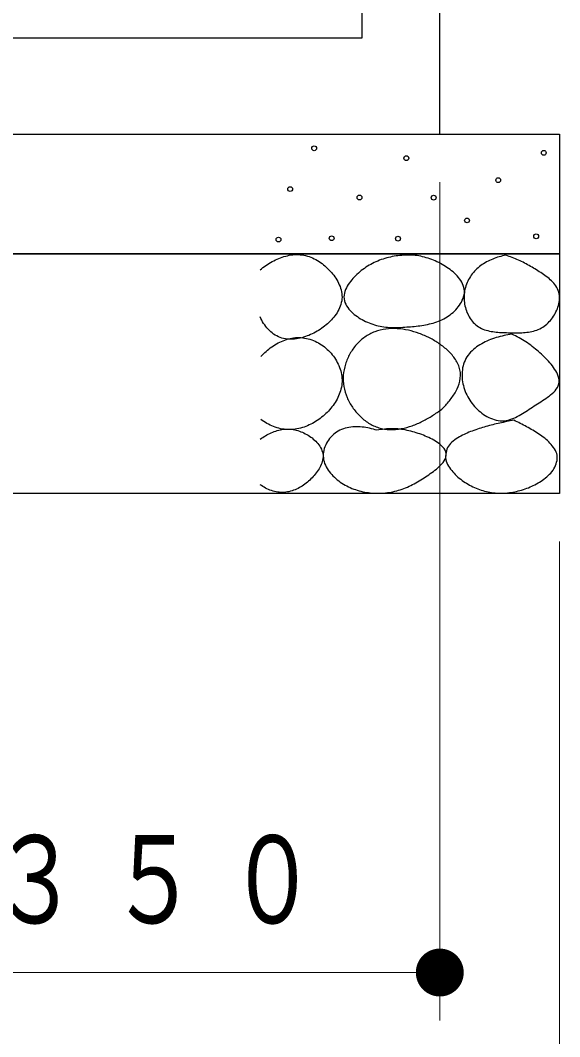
# Model space of a CAD drawing. Units: millimetres on the paper, scale 1:20. Extents: x -385 to 0, y -5 to 267.
# Drawn here: x -160.13 to -148.88, y 51.63 to 72.84 of the extents above; entities that cross this region are included whole.
import ezdxf

# ---------------------------------------------------------------- set-up
doc = ezdxf.new("R2010")
doc.units = ezdxf.units.MM
doc.layers.add('LY_1', color=7, linetype='Continuous', lineweight=13)
doc.styles.add('ＭＳ ゴシック', font='')
doc.styles.get('ＭＳ ゴシック').set_extended_font_data('MS Gothic')

# ---------------------------------------------------------------- blocks, each defined once
blk = doc.blocks.new('filled_dot')
at = {"color": 0, "linetype": 'Continuous', "lineweight": -2, "const_width": 1.25}
blk.add_lwpolyline([(-0.625, 0, 1), (0.625, 0, 1)], format="xyb", close=True, dxfattribs=at)

msp = doc.modelspace()

# ---------------------------------------------------------------- linework, layer by layer
at = {"layer": 'LY_1'}
for p, q in [((-151.38, 69.466), (-151.38, 51.966)), ((-148.88, 61.966), (-148.88, 44.966)), ((-151.38, 52.966), (-168.88, 52.966))]:
    msp.add_line(p, q, dxfattribs=at)
at = {"layer": 'LY_1', "color": 253, "lineweight": 25}
for points in [[(-170.005, 91.966), (-170.005, 88.866), (-168.88, 87.366), (-168.88, 70.466), (-151.38, 70.466), (-151.38, 86.966), (-150.255, 88.466), (-150.255, 91.966), (-152.38, 91.966), (-152.38, 90.466), (-153.005, 90.466), (-153.005, 72.466), (-167.255, 72.466), (-167.255, 90.466), (-167.88, 90.466), (-167.88, 91.966)], [(-171.38, 70.466), (-148.88, 70.466), (-148.88, 67.966), (-171.38, 67.966)], [(-171.38, 67.966), (-148.88, 67.966), (-148.88, 62.966), (-171.38, 62.966)]]:
    msp.add_lwpolyline(points, close=True, dxfattribs=at)
at = {"layer": 'LY_1', "lineweight": 25}
for centre in [(-154.001, 70.17), (-152.078, 69.964), (-149.211, 70.075), (-154.501, 69.319), (-150.161, 69.504), (-153.055, 69.143), (-151.508, 69.14), (-150.811, 68.665), (-154.744, 68.265), (-153.636, 68.292), (-152.252, 68.284), (-149.369, 68.332)]:
    msp.add_circle(centre, 0.05, dxfattribs=at)
for points, knots in [([(-155.13, 67.631), (-155.091, 67.663), (-155.051, 67.695), (-155.009, 67.724), (-154.967, 67.753), (-154.923, 67.78), (-154.879, 67.805), (-154.834, 67.829), (-154.787, 67.852), (-154.74, 67.871), (-154.693, 67.89), (-154.644, 67.907), (-154.595, 67.92), (-154.546, 67.932), (-154.495, 67.943), (-154.444, 67.947), (-154.394, 67.952), (-154.342, 67.954), (-154.291, 67.949), (-154.241, 67.945), (-154.19, 67.935), (-154.141, 67.921), (-154.092, 67.906), (-154.044, 67.887), (-153.999, 67.864), (-153.953, 67.842), (-153.909, 67.814), (-153.867, 67.785), (-153.826, 67.756), (-153.786, 67.724), (-153.748, 67.689), (-153.71, 67.655), (-153.674, 67.618), (-153.641, 67.579), (-153.608, 67.541), (-153.577, 67.5), (-153.549, 67.457), (-153.522, 67.414), (-153.496, 67.369), (-153.476, 67.322), (-153.456, 67.276), (-153.439, 67.226), (-153.43, 67.177), (-153.421, 67.127), (-153.417, 67.074), (-153.421, 67.024), (-153.426, 66.974), (-153.439, 66.923), (-153.456, 66.875), (-153.473, 66.827), (-153.497, 66.781), (-153.524, 66.738), (-153.55, 66.695), (-153.582, 66.654), (-153.615, 66.615), (-153.649, 66.577), (-153.685, 66.541), (-153.724, 66.507), (-153.762, 66.473), (-153.802, 66.442), (-153.844, 66.413), (-153.886, 66.383), (-153.93, 66.356), (-153.975, 66.332), (-154.02, 66.308), (-154.066, 66.285), (-154.113, 66.266), (-154.16, 66.247), (-154.209, 66.23), (-154.258, 66.217), (-154.308, 66.205), (-154.358, 66.194), (-154.409, 66.189), (-154.46, 66.185), (-154.512, 66.183), (-154.562, 66.188), (-154.612, 66.194), (-154.664, 66.204), (-154.711, 66.221), (-154.759, 66.239), (-154.805, 66.264), (-154.846, 66.293), (-154.888, 66.321), (-154.926, 66.357), (-154.961, 66.394), (-154.995, 66.432), (-155.026, 66.473), (-155.055, 66.515), (-155.083, 66.558), (-155.107, 66.603), (-155.13, 66.649)], [0, 0, 0, 0, 1, 1, 1, 2, 2, 2, 3, 3, 3, 4, 4, 4, 5, 5, 5, 6, 6, 6, 7, 7, 7, 8, 8, 8, 9, 9, 9, 10, 10, 10, 11, 11, 11, 12, 12, 12, 13, 13, 13, 14, 14, 14, 15, 15, 15, 16, 16, 16, 17, 17, 17, 18, 18, 18, 19, 19, 19, 20, 20, 20, 21, 21, 21, 22, 22, 22, 23, 23, 23, 24, 24, 24, 25, 25, 25, 26, 26, 26, 27, 27, 27, 28, 28, 28, 29, 29, 29, 30, 30, 30, 30]), ([(-151.974, 67.94), (-151.921, 67.936), (-151.868, 67.932), (-151.816, 67.923), (-151.763, 67.914), (-151.711, 67.902), (-151.661, 67.887), (-151.61, 67.872), (-151.56, 67.854), (-151.511, 67.834), (-151.462, 67.813), (-151.414, 67.79), (-151.367, 67.765), (-151.32, 67.74), (-151.274, 67.713), (-151.23, 67.684), (-151.186, 67.654), (-151.143, 67.623), (-151.103, 67.588), (-151.063, 67.554), (-151.023, 67.517), (-150.99, 67.476), (-150.957, 67.435), (-150.924, 67.391), (-150.904, 67.343), (-150.883, 67.295), (-150.867, 67.241), (-150.866, 67.189), (-150.864, 67.138), (-150.877, 67.083), (-150.895, 67.034), (-150.912, 66.984), (-150.94, 66.937), (-150.97, 66.894), (-151, 66.85), (-151.035, 66.81), (-151.073, 66.773), (-151.111, 66.735), (-151.152, 66.701), (-151.196, 66.671), (-151.239, 66.641), (-151.286, 66.615), (-151.334, 66.592), (-151.382, 66.57), (-151.432, 66.551), (-151.482, 66.534), (-151.532, 66.518), (-151.584, 66.505), (-151.636, 66.494), (-151.688, 66.483), (-151.741, 66.475), (-151.793, 66.467), (-151.846, 66.46), (-151.898, 66.455), (-151.951, 66.45), (-152.004, 66.445), (-152.057, 66.441), (-152.11, 66.437), (-152.163, 66.434), (-152.216, 66.431), (-152.269, 66.43), (-152.322, 66.429), (-152.376, 66.429), (-152.428, 66.432), (-152.481, 66.435), (-152.535, 66.44), (-152.587, 66.449), (-152.639, 66.458), (-152.691, 66.47), (-152.742, 66.485), (-152.793, 66.5), (-152.843, 66.519), (-152.891, 66.54), (-152.94, 66.561), (-152.987, 66.586), (-153.033, 66.613), (-153.078, 66.64), (-153.123, 66.67), (-153.163, 66.704), (-153.204, 66.737), (-153.245, 66.774), (-153.277, 66.815), (-153.31, 66.856), (-153.342, 66.902), (-153.358, 66.951), (-153.375, 67), (-153.382, 67.056), (-153.377, 67.107), (-153.372, 67.159), (-153.351, 67.211), (-153.329, 67.258), (-153.306, 67.306), (-153.274, 67.35), (-153.242, 67.392), (-153.21, 67.434), (-153.174, 67.473), (-153.136, 67.51), (-153.098, 67.548), (-153.058, 67.583), (-153.017, 67.616), (-152.975, 67.648), (-152.931, 67.679), (-152.887, 67.707), (-152.842, 67.736), (-152.795, 67.761), (-152.747, 67.784), (-152.699, 67.807), (-152.65, 67.828), (-152.6, 67.846), (-152.55, 67.864), (-152.499, 67.879), (-152.448, 67.892), (-152.396, 67.904), (-152.344, 67.914), (-152.292, 67.922), (-152.239, 67.93), (-152.186, 67.935), (-152.133, 67.938), (-152.08, 67.941), (-152.027, 67.941), (-151.974, 67.94)], [0, 0, 0, 0, 1, 1, 1, 2, 2, 2, 3, 3, 3, 4, 4, 4, 5, 5, 5, 6, 6, 6, 7, 7, 7, 8, 8, 8, 9, 9, 9, 10, 10, 10, 11, 11, 11, 12, 12, 12, 13, 13, 13, 14, 14, 14, 15, 15, 15, 16, 16, 16, 17, 17, 17, 18, 18, 18, 19, 19, 19, 20, 20, 20, 21, 21, 21, 22, 22, 22, 23, 23, 23, 24, 24, 24, 25, 25, 25, 26, 26, 26, 27, 27, 27, 28, 28, 28, 29, 29, 29, 30, 30, 30, 31, 31, 31, 32, 32, 32, 33, 33, 33, 34, 34, 34, 35, 35, 35, 36, 36, 36, 37, 37, 37, 38, 38, 38, 39, 39, 39, 40, 40, 40, 40]), ([(-150.003, 67.936), (-149.958, 67.922), (-149.912, 67.908), (-149.868, 67.891), (-149.824, 67.875), (-149.78, 67.856), (-149.737, 67.837), (-149.694, 67.817), (-149.652, 67.796), (-149.61, 67.774), (-149.568, 67.752), (-149.527, 67.728), (-149.486, 67.705), (-149.445, 67.681), (-149.404, 67.657), (-149.364, 67.632), (-149.324, 67.607), (-149.283, 67.583), (-149.244, 67.556), (-149.205, 67.53), (-149.166, 67.503), (-149.129, 67.473), (-149.092, 67.444), (-149.055, 67.413), (-149.024, 67.378), (-148.992, 67.344), (-148.96, 67.307), (-148.938, 67.266), (-148.915, 67.225), (-148.897, 67.179), (-148.888, 67.134), (-148.879, 67.088), (-148.879, 67.039), (-148.884, 66.992), (-148.888, 66.946), (-148.9, 66.899), (-148.915, 66.854), (-148.93, 66.81), (-148.949, 66.766), (-148.972, 66.724), (-148.994, 66.683), (-149.02, 66.643), (-149.049, 66.606), (-149.078, 66.569), (-149.111, 66.533), (-149.146, 66.502), (-149.181, 66.471), (-149.22, 66.443), (-149.261, 66.42), (-149.302, 66.397), (-149.347, 66.379), (-149.392, 66.365), (-149.437, 66.35), (-149.484, 66.341), (-149.53, 66.334), (-149.577, 66.327), (-149.624, 66.323), (-149.671, 66.321), (-149.719, 66.318), (-149.766, 66.318), (-149.813, 66.318), (-149.861, 66.318), (-149.908, 66.319), (-149.955, 66.321), (-150.002, 66.322), (-150.05, 66.323), (-150.097, 66.326), (-150.144, 66.329), (-150.192, 66.332), (-150.238, 66.338), (-150.285, 66.344), (-150.332, 66.352), (-150.378, 66.364), (-150.423, 66.376), (-150.469, 66.39), (-150.511, 66.411), (-150.554, 66.431), (-150.595, 66.457), (-150.631, 66.487), (-150.667, 66.517), (-150.699, 66.553), (-150.727, 66.591), (-150.755, 66.629), (-150.778, 66.671), (-150.798, 66.713), (-150.818, 66.756), (-150.834, 66.801), (-150.846, 66.847), (-150.858, 66.892), (-150.867, 66.939), (-150.871, 66.986), (-150.875, 67.033), (-150.875, 67.081), (-150.871, 67.128), (-150.867, 67.175), (-150.858, 67.222), (-150.845, 67.267), (-150.832, 67.313), (-150.815, 67.357), (-150.795, 67.4), (-150.774, 67.442), (-150.75, 67.483), (-150.722, 67.522), (-150.695, 67.56), (-150.664, 67.596), (-150.631, 67.63), (-150.597, 67.663), (-150.561, 67.694), (-150.523, 67.722), (-150.485, 67.75), (-150.445, 67.775), (-150.403, 67.798), (-150.362, 67.821), (-150.319, 67.841), (-150.275, 67.859), (-150.232, 67.877), (-150.187, 67.892), (-150.141, 67.905), (-150.096, 67.918), (-150.049, 67.927), (-150.003, 67.936)], [0, 0, 0, 0, 1, 1, 1, 2, 2, 2, 3, 3, 3, 4, 4, 4, 5, 5, 5, 6, 6, 6, 7, 7, 7, 8, 8, 8, 9, 9, 9, 10, 10, 10, 11, 11, 11, 12, 12, 12, 13, 13, 13, 14, 14, 14, 15, 15, 15, 16, 16, 16, 17, 17, 17, 18, 18, 18, 19, 19, 19, 20, 20, 20, 21, 21, 21, 22, 22, 22, 23, 23, 23, 24, 24, 24, 25, 25, 25, 26, 26, 26, 27, 27, 27, 28, 28, 28, 29, 29, 29, 30, 30, 30, 31, 31, 31, 32, 32, 32, 33, 33, 33, 34, 34, 34, 35, 35, 35, 36, 36, 36, 37, 37, 37, 38, 38, 38, 39, 39, 39, 40, 40, 40, 40]), ([(-151.339, 64.724), (-151.403, 64.678), (-151.467, 64.632), (-151.533, 64.59), (-151.6, 64.548), (-151.669, 64.509), (-151.739, 64.474), (-151.809, 64.439), (-151.882, 64.406), (-151.956, 64.38), (-152.03, 64.354), (-152.107, 64.332), (-152.184, 64.318), (-152.261, 64.304), (-152.341, 64.295), (-152.419, 64.299), (-152.497, 64.302), (-152.577, 64.314), (-152.651, 64.337), (-152.726, 64.359), (-152.798, 64.395), (-152.865, 64.436), (-152.931, 64.477), (-152.994, 64.528), (-153.05, 64.583), (-153.106, 64.637), (-153.157, 64.699), (-153.201, 64.764), (-153.245, 64.828), (-153.284, 64.899), (-153.314, 64.971), (-153.344, 65.043), (-153.368, 65.12), (-153.381, 65.197), (-153.394, 65.274), (-153.398, 65.354), (-153.393, 65.432), (-153.387, 65.51), (-153.371, 65.589), (-153.348, 65.664), (-153.325, 65.738), (-153.292, 65.812), (-153.254, 65.88), (-153.216, 65.949), (-153.17, 66.014), (-153.118, 66.073), (-153.066, 66.131), (-153.007, 66.186), (-152.943, 66.231), (-152.879, 66.276), (-152.807, 66.313), (-152.735, 66.341), (-152.662, 66.369), (-152.583, 66.387), (-152.506, 66.398), (-152.428, 66.409), (-152.348, 66.41), (-152.27, 66.405), (-152.192, 66.401), (-152.113, 66.389), (-152.036, 66.372), (-151.959, 66.355), (-151.883, 66.332), (-151.809, 66.305), (-151.736, 66.278), (-151.663, 66.247), (-151.593, 66.211), (-151.523, 66.175), (-151.454, 66.135), (-151.39, 66.09), (-151.325, 66.046), (-151.262, 65.997), (-151.206, 65.942), (-151.15, 65.887), (-151.095, 65.828), (-151.054, 65.762), (-151.013, 65.696), (-150.975, 65.622), (-150.959, 65.547), (-150.944, 65.472), (-150.945, 65.388), (-150.96, 65.312), (-150.974, 65.237), (-151.01, 65.163), (-151.047, 65.094), (-151.083, 65.025), (-151.131, 64.96), (-151.18, 64.899), (-151.228, 64.837), (-151.284, 64.781), (-151.339, 64.724)], [0, 0, 0, 0, 1, 1, 1, 2, 2, 2, 3, 3, 3, 4, 4, 4, 5, 5, 5, 6, 6, 6, 7, 7, 7, 8, 8, 8, 9, 9, 9, 10, 10, 10, 11, 11, 11, 12, 12, 12, 13, 13, 13, 14, 14, 14, 15, 15, 15, 16, 16, 16, 17, 17, 17, 18, 18, 18, 19, 19, 19, 20, 20, 20, 21, 21, 21, 22, 22, 22, 23, 23, 23, 24, 24, 24, 25, 25, 25, 26, 26, 26, 27, 27, 27, 28, 28, 28, 29, 29, 29, 30, 30, 30, 30]), ([(-155.114, 65.825), (-155.079, 65.861), (-155.043, 65.898), (-155.004, 65.931), (-154.966, 65.965), (-154.926, 65.996), (-154.884, 66.025), (-154.842, 66.054), (-154.798, 66.082), (-154.753, 66.106), (-154.708, 66.129), (-154.662, 66.151), (-154.614, 66.168), (-154.566, 66.185), (-154.516, 66.2), (-154.466, 66.209), (-154.416, 66.217), (-154.365, 66.222), (-154.314, 66.221), (-154.263, 66.22), (-154.212, 66.214), (-154.162, 66.203), (-154.113, 66.192), (-154.063, 66.177), (-154.016, 66.158), (-153.969, 66.139), (-153.923, 66.115), (-153.88, 66.089), (-153.836, 66.062), (-153.794, 66.032), (-153.756, 65.999), (-153.717, 65.966), (-153.68, 65.93), (-153.647, 65.891), (-153.614, 65.853), (-153.583, 65.811), (-153.556, 65.768), (-153.529, 65.725), (-153.505, 65.679), (-153.485, 65.633), (-153.466, 65.586), (-153.449, 65.537), (-153.438, 65.487), (-153.427, 65.437), (-153.42, 65.386), (-153.419, 65.335), (-153.419, 65.285), (-153.423, 65.233), (-153.433, 65.183), (-153.442, 65.133), (-153.458, 65.084), (-153.476, 65.036), (-153.494, 64.989), (-153.517, 64.943), (-153.543, 64.899), (-153.568, 64.855), (-153.598, 64.812), (-153.629, 64.772), (-153.66, 64.732), (-153.695, 64.694), (-153.731, 64.658), (-153.766, 64.622), (-153.805, 64.587), (-153.845, 64.556), (-153.885, 64.524), (-153.926, 64.494), (-153.97, 64.467), (-154.013, 64.441), (-154.058, 64.416), (-154.104, 64.395), (-154.151, 64.373), (-154.199, 64.355), (-154.247, 64.34), (-154.296, 64.325), (-154.346, 64.314), (-154.397, 64.307), (-154.447, 64.3), (-154.498, 64.296), (-154.549, 64.298), (-154.6, 64.3), (-154.651, 64.307), (-154.701, 64.317), (-154.751, 64.328), (-154.8, 64.344), (-154.847, 64.362), (-154.895, 64.38), (-154.941, 64.403), (-154.986, 64.427), (-155.03, 64.452), (-155.072, 64.481), (-155.114, 64.51)], [0, 0, 0, 0, 1, 1, 1, 2, 2, 2, 3, 3, 3, 4, 4, 4, 5, 5, 5, 6, 6, 6, 7, 7, 7, 8, 8, 8, 9, 9, 9, 10, 10, 10, 11, 11, 11, 12, 12, 12, 13, 13, 13, 14, 14, 14, 15, 15, 15, 16, 16, 16, 17, 17, 17, 18, 18, 18, 19, 19, 19, 20, 20, 20, 21, 21, 21, 22, 22, 22, 23, 23, 23, 24, 24, 24, 25, 25, 25, 26, 26, 26, 27, 27, 27, 28, 28, 28, 29, 29, 29, 30, 30, 30, 30]), ([(-149.876, 66.288), (-149.826, 66.265), (-149.775, 66.242), (-149.726, 66.216), (-149.678, 66.19), (-149.63, 66.161), (-149.584, 66.13), (-149.538, 66.1), (-149.494, 66.067), (-149.45, 66.033), (-149.406, 65.999), (-149.364, 65.963), (-149.322, 65.927), (-149.28, 65.89), (-149.239, 65.853), (-149.2, 65.814), (-149.16, 65.775), (-149.121, 65.736), (-149.085, 65.694), (-149.049, 65.652), (-149.013, 65.609), (-148.984, 65.563), (-148.954, 65.516), (-148.923, 65.467), (-148.908, 65.415), (-148.894, 65.363), (-148.884, 65.303), (-148.895, 65.252), (-148.907, 65.201), (-148.942, 65.151), (-148.976, 65.109), (-149.011, 65.067), (-149.057, 65.032), (-149.1, 64.998), (-149.144, 64.964), (-149.191, 64.935), (-149.237, 64.904), (-149.283, 64.873), (-149.33, 64.845), (-149.377, 64.815), (-149.423, 64.784), (-149.469, 64.754), (-149.516, 64.723), (-149.562, 64.693), (-149.608, 64.662), (-149.655, 64.633), (-149.703, 64.605), (-149.75, 64.575), (-149.8, 64.553), (-149.85, 64.53), (-149.903, 64.508), (-149.956, 64.496), (-150.01, 64.485), (-150.067, 64.48), (-150.121, 64.484), (-150.176, 64.488), (-150.231, 64.503), (-150.283, 64.522), (-150.334, 64.54), (-150.384, 64.566), (-150.431, 64.595), (-150.478, 64.623), (-150.523, 64.657), (-150.565, 64.693), (-150.606, 64.73), (-150.645, 64.77), (-150.681, 64.812), (-150.716, 64.854), (-150.748, 64.9), (-150.776, 64.948), (-150.804, 64.995), (-150.829, 65.045), (-150.849, 65.097), (-150.869, 65.148), (-150.885, 65.202), (-150.896, 65.256), (-150.907, 65.31), (-150.915, 65.366), (-150.916, 65.421), (-150.917, 65.476), (-150.913, 65.532), (-150.903, 65.586), (-150.892, 65.64), (-150.876, 65.694), (-150.853, 65.744), (-150.83, 65.793), (-150.798, 65.841), (-150.764, 65.883), (-150.729, 65.926), (-150.687, 65.964), (-150.644, 65.998), (-150.601, 66.033), (-150.554, 66.063), (-150.506, 66.09), (-150.458, 66.118), (-150.408, 66.142), (-150.357, 66.163), (-150.306, 66.184), (-150.253, 66.203), (-150.201, 66.219), (-150.148, 66.235), (-150.094, 66.249), (-150.04, 66.26), (-149.986, 66.272), (-149.931, 66.28), (-149.876, 66.288)], [0, 0, 0, 0, 1, 1, 1, 2, 2, 2, 3, 3, 3, 4, 4, 4, 5, 5, 5, 6, 6, 6, 7, 7, 7, 8, 8, 8, 9, 9, 9, 10, 10, 10, 11, 11, 11, 12, 12, 12, 13, 13, 13, 14, 14, 14, 15, 15, 15, 16, 16, 16, 17, 17, 17, 18, 18, 18, 19, 19, 19, 20, 20, 20, 21, 21, 21, 22, 22, 22, 23, 23, 23, 24, 24, 24, 25, 25, 25, 26, 26, 26, 27, 27, 27, 28, 28, 28, 29, 29, 29, 30, 30, 30, 31, 31, 31, 32, 32, 32, 33, 33, 33, 34, 34, 34, 35, 35, 35, 35]), ([(-149.835, 64.492), (-149.745, 64.449), (-149.655, 64.406), (-149.568, 64.358), (-149.481, 64.31), (-149.393, 64.261), (-149.312, 64.204), (-149.231, 64.147), (-149.145, 64.09), (-149.081, 64.016), (-149.018, 63.943), (-148.945, 63.852), (-148.931, 63.763), (-148.917, 63.674), (-148.953, 63.563), (-148.999, 63.48), (-149.045, 63.397), (-149.129, 63.328), (-149.206, 63.267), (-149.283, 63.206), (-149.373, 63.158), (-149.463, 63.116), (-149.553, 63.074), (-149.648, 63.041), (-149.744, 63.017), (-149.84, 62.994), (-149.94, 62.977), (-150.039, 62.973), (-150.138, 62.968), (-150.239, 62.973), (-150.336, 62.99), (-150.433, 63.007), (-150.531, 63.037), (-150.622, 63.075), (-150.713, 63.113), (-150.803, 63.161), (-150.883, 63.218), (-150.964, 63.274), (-151.045, 63.339), (-151.107, 63.415), (-151.168, 63.49), (-151.238, 63.582), (-151.254, 63.672), (-151.269, 63.762), (-151.247, 63.876), (-151.2, 63.954), (-151.153, 64.033), (-151.055, 64.091), (-150.972, 64.144), (-150.889, 64.196), (-150.794, 64.233), (-150.701, 64.269), (-150.609, 64.306), (-150.513, 64.334), (-150.418, 64.362), (-150.322, 64.389), (-150.225, 64.412), (-150.128, 64.434), (-150.031, 64.456), (-149.933, 64.474), (-149.835, 64.492)], [0, 0, 0, 0, 1, 1, 1, 2, 2, 2, 3, 3, 3, 4, 4, 4, 5, 5, 5, 6, 6, 6, 7, 7, 7, 8, 8, 8, 9, 9, 9, 10, 10, 10, 11, 11, 11, 12, 12, 12, 13, 13, 13, 14, 14, 14, 15, 15, 15, 16, 16, 16, 17, 17, 17, 18, 18, 18, 19, 19, 19, 20, 20, 20, 20]), ([(-155.13, 64.098), (-155.093, 64.123), (-155.056, 64.148), (-155.017, 64.17), (-154.978, 64.192), (-154.938, 64.213), (-154.897, 64.231), (-154.856, 64.249), (-154.814, 64.266), (-154.771, 64.278), (-154.728, 64.29), (-154.684, 64.3), (-154.64, 64.305), (-154.595, 64.31), (-154.55, 64.311), (-154.505, 64.308), (-154.461, 64.305), (-154.416, 64.297), (-154.373, 64.286), (-154.33, 64.275), (-154.287, 64.26), (-154.246, 64.242), (-154.205, 64.224), (-154.165, 64.204), (-154.127, 64.18), (-154.089, 64.157), (-154.052, 64.131), (-154.018, 64.102), (-153.984, 64.073), (-153.951, 64.041), (-153.923, 64.006), (-153.896, 63.971), (-153.869, 63.933), (-153.851, 63.893), (-153.834, 63.852), (-153.82, 63.807), (-153.816, 63.764), (-153.813, 63.72), (-153.82, 63.673), (-153.831, 63.631), (-153.842, 63.588), (-153.862, 63.546), (-153.883, 63.507), (-153.904, 63.468), (-153.93, 63.431), (-153.956, 63.395), (-153.983, 63.359), (-154.013, 63.325), (-154.044, 63.293), (-154.075, 63.26), (-154.108, 63.229), (-154.142, 63.201), (-154.176, 63.172), (-154.213, 63.145), (-154.25, 63.121), (-154.288, 63.097), (-154.327, 63.075), (-154.368, 63.057), (-154.409, 63.038), (-154.451, 63.022), (-154.494, 63.011), (-154.537, 62.999), (-154.582, 62.991), (-154.627, 62.988), (-154.671, 62.986), (-154.717, 62.988), (-154.761, 62.994), (-154.805, 63), (-154.849, 63.012), (-154.891, 63.026), (-154.934, 63.04), (-154.975, 63.058), (-155.015, 63.079), (-155.055, 63.099), (-155.092, 63.123), (-155.13, 63.147)], [0, 0, 0, 0, 1, 1, 1, 2, 2, 2, 3, 3, 3, 4, 4, 4, 5, 5, 5, 6, 6, 6, 7, 7, 7, 8, 8, 8, 9, 9, 9, 10, 10, 10, 11, 11, 11, 12, 12, 12, 13, 13, 13, 14, 14, 14, 15, 15, 15, 16, 16, 16, 17, 17, 17, 18, 18, 18, 19, 19, 19, 20, 20, 20, 21, 21, 21, 22, 22, 22, 23, 23, 23, 24, 24, 24, 25, 25, 25, 25]), ([(-152.69, 64.284), (-152.638, 64.294), (-152.586, 64.303), (-152.534, 64.308), (-152.481, 64.313), (-152.428, 64.316), (-152.375, 64.316), (-152.323, 64.317), (-152.27, 64.314), (-152.217, 64.308), (-152.165, 64.303), (-152.113, 64.294), (-152.061, 64.283), (-152.009, 64.273), (-151.958, 64.259), (-151.907, 64.244), (-151.857, 64.229), (-151.807, 64.212), (-151.757, 64.194), (-151.708, 64.175), (-151.659, 64.155), (-151.611, 64.132), (-151.564, 64.109), (-151.516, 64.085), (-151.472, 64.057), (-151.427, 64.029), (-151.381, 64), (-151.345, 63.962), (-151.309, 63.925), (-151.267, 63.881), (-151.254, 63.834), (-151.242, 63.787), (-151.25, 63.728), (-151.268, 63.681), (-151.287, 63.634), (-151.328, 63.593), (-151.363, 63.555), (-151.399, 63.516), (-151.44, 63.483), (-151.482, 63.45), (-151.523, 63.417), (-151.566, 63.386), (-151.61, 63.356), (-151.653, 63.326), (-151.697, 63.297), (-151.742, 63.269), (-151.787, 63.241), (-151.832, 63.214), (-151.878, 63.189), (-151.925, 63.163), (-151.971, 63.138), (-152.019, 63.116), (-152.067, 63.094), (-152.116, 63.074), (-152.166, 63.056), (-152.216, 63.039), (-152.266, 63.023), (-152.318, 63.011), (-152.369, 62.999), (-152.421, 62.989), (-152.474, 62.983), (-152.526, 62.976), (-152.579, 62.972), (-152.631, 62.971), (-152.684, 62.969), (-152.737, 62.971), (-152.79, 62.975), (-152.842, 62.979), (-152.895, 62.986), (-152.947, 62.995), (-152.999, 63.005), (-153.05, 63.017), (-153.101, 63.033), (-153.151, 63.048), (-153.201, 63.066), (-153.249, 63.088), (-153.297, 63.109), (-153.345, 63.134), (-153.39, 63.161), (-153.435, 63.188), (-153.479, 63.218), (-153.519, 63.251), (-153.56, 63.285), (-153.6, 63.32), (-153.635, 63.36), (-153.67, 63.399), (-153.704, 63.441), (-153.731, 63.486), (-153.757, 63.531), (-153.781, 63.58), (-153.794, 63.63), (-153.808, 63.68), (-153.814, 63.735), (-153.811, 63.787), (-153.808, 63.839), (-153.794, 63.892), (-153.776, 63.941), (-153.757, 63.99), (-153.731, 64.037), (-153.701, 64.08), (-153.671, 64.123), (-153.635, 64.164), (-153.596, 64.198), (-153.556, 64.232), (-153.511, 64.262), (-153.464, 64.285), (-153.417, 64.308), (-153.366, 64.325), (-153.314, 64.337), (-153.263, 64.349), (-153.21, 64.354), (-153.158, 64.357), (-153.105, 64.359), (-153.052, 64.357), (-152.999, 64.352), (-152.947, 64.347), (-152.894, 64.338), (-152.843, 64.327), (-152.791, 64.315), (-152.741, 64.3), (-152.69, 64.284)], [0, 0, 0, 0, 1, 1, 1, 2, 2, 2, 3, 3, 3, 4, 4, 4, 5, 5, 5, 6, 6, 6, 7, 7, 7, 8, 8, 8, 9, 9, 9, 10, 10, 10, 11, 11, 11, 12, 12, 12, 13, 13, 13, 14, 14, 14, 15, 15, 15, 16, 16, 16, 17, 17, 17, 18, 18, 18, 19, 19, 19, 20, 20, 20, 21, 21, 21, 22, 22, 22, 23, 23, 23, 24, 24, 24, 25, 25, 25, 26, 26, 26, 27, 27, 27, 28, 28, 28, 29, 29, 29, 30, 30, 30, 31, 31, 31, 32, 32, 32, 33, 33, 33, 34, 34, 34, 35, 35, 35, 36, 36, 36, 37, 37, 37, 38, 38, 38, 39, 39, 39, 40, 40, 40, 40])]:
    msp.add_open_spline(points, degree=3, knots=knots, dxfattribs=at)

# ---------------------------------------------------------------- block references
at = {"layer": 'LY_1', "xscale": 0.4, "yscale": 0.4, "rotation": 180}
msp.add_blockref('filled_dot', (-151.38, 52.966), dxfattribs=at)

# ---------------------------------------------------------------- texts
at = {"layer": 'LY_1', "insert": (-160.13, 53.966), "char_height": 1.833, "attachment_point": 8, "style": 'ＭＳ ゴシック'}
msp.add_mtext('\\T1.32;\\W0.75;350×３５０', dxfattribs=at)

doc.saveas('drawing.dxf')
